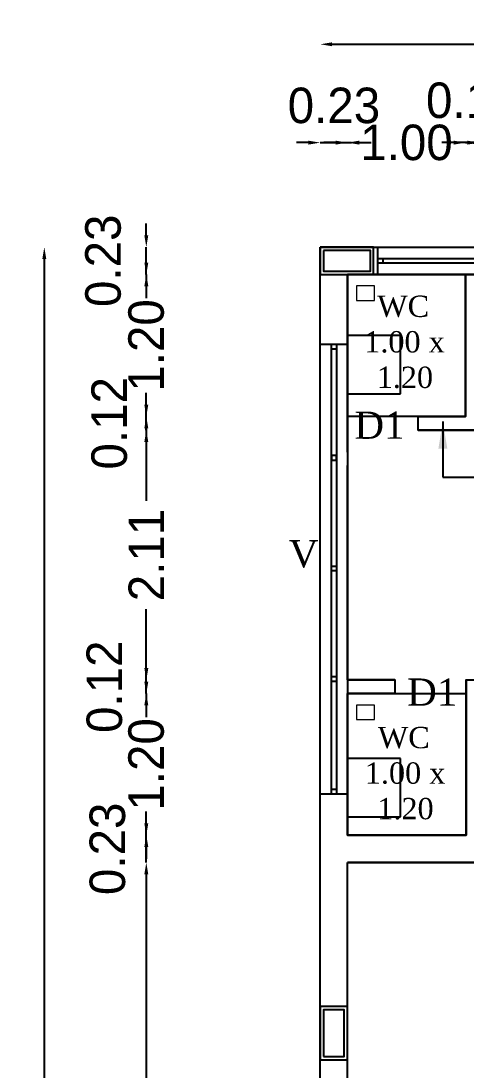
# Model space of a CAD drawing. Header units: metres. Extents: x 3396 to 3562, y 2179 to 2331.
# Drawn here: x 3418.74 to 3422.49, y 2266.75 to 2275.61 of the extents above; entities that cross this region are included whole.
import ezdxf

# ---------------------------------------------------------------- set-up
doc = ezdxf.new("R2010")
doc.units = ezdxf.units.M
doc.header["$PDMODE"] = 34
doc.linetypes.add('HIDDEN', pattern=[0.375, 0.25, -0.125])
for name, color, linetype in [('BLK_1_FLR_1_BLT_UP_AREA', 26, 'Continuous'), ('BLK_1_FLR_1_CARPET_AREA', 25, 'Continuous'), ('BLK_1_FLR_1_URINAL', 235, 'Continuous'), ('BLK_1_FLR_1_WATER_CLOSET', 213, 'Continuous')]:
    doc.layers.add(name, color=color, linetype=linetype)
doc.layers.add('BLK_1_FLR_1_WASH', color=243, linetype='Continuous', lineweight=5)
doc.styles.add('outer', font='BKANT.TTF')
doc.styles.get("Standard").update_dxf_attribs({"font": 'arial.ttf'})
doc.dimstyles.new('Banu', dxfattribs={"dimtxt": 0.35, "dimasz": 0.23, "dimexe": 1, "dimexo": 1, "dimgap": 0.1, "dimtad": 0, "dimzin": 1, "dimdsep": 46, "dimtxsty": 'outer', "dimcen": 0.15, "dimdle": 1, "dimse1": 1, "dimse2": 1, "dimclrt": 7, "dimadec": 0, "dimazin": 0, "dimtfac": 1, "dimtix": 1, "dimtmove": 1, "dimatfit": 0, "dimfxl": 0, "dimtolj": 1, "dimtzin": 0, "dimarcsym": 0})

# ---------------------------------------------------------------- blocks, each defined once
blk = doc.blocks.new('A$C35006C9F')
h = blk.add_hatch()
h.set_pattern_fill('ANSI31', color=256, scale=2)
h.set_pattern_definition([(45, (-3161.1406, -1435.413), (-4.490128, 4.490128), [])])
h.paths.add_polyline_path([(-0.1294, 0.0454), (-0.3049, 0.0454), (-0.3049, -0.3502), (-0.1294, -0.3502)])
for points in [[(-0.1021, 0.0726), (-0.3321, 0.0726), (-0.3321, -0.3774), (-0.1021, -0.3774)], [(-0.1294, 0.0454), (-0.3049, 0.0454), (-0.3049, -0.3502), (-0.1294, -0.3502)]]:
    blk.add_lwpolyline(points, close=True)
blk = doc.blocks.new('*D287')
at = {"color": 0, "lineweight": -2, "ltscale": 2}
for p, q in [((3419.7935, 2268.4049), (3419.7935, 2266.3163)), ((3419.7935, 2263.2878), (3419.7935, 2265.3763))]:
    blk.add_line(p, q, dxfattribs=at)
at = {"color": 0, "ltscale": 2}
for points in [[(3419.7769, 2268.4049), (3419.8102, 2268.4049), (3419.7935, 2268.5049)], [(3419.7769, 2263.2878), (3419.8102, 2263.2878), (3419.7935, 2263.1878)]]:
    blk.add_solid(points, dxfattribs=at)
at = {"layer": 'Defpoints', "color": 0, "ltscale": 2}
for p in [(3419.7935, 2268.5049), (3419.8723, 2268.5049), (3419.8723, 2263.1878)]:
    blk.add_point(p, dxfattribs=at)
at = {"color": 7, "ltscale": 2, "insert": (3419.7935, 2265.8463), "char_height": 0.3, "attachment_point": 5, "rotation": 90, "style": 'outer'}
blk.add_mtext('\\A1;5.32', dxfattribs=at)
blk = doc.blocks.new('*D288')
at = {"color": 0, "lineweight": -2, "ltscale": 2}
for p, q in [((3419.7935, 2268.8349), (3419.7935, 2268.9349)), ((3419.7935, 2268.5049), (3419.7935, 2268.7349)), ((3419.7935, 2268.4049), (3419.7935, 2268.3049))]:
    blk.add_line(p, q, dxfattribs=at)
at = {"color": 0, "ltscale": 2}
for points in [[(3419.7769, 2268.8349), (3419.8102, 2268.8349), (3419.7935, 2268.7349)], [(3419.7769, 2268.4049), (3419.8102, 2268.4049), (3419.7935, 2268.5049)]]:
    blk.add_solid(points, dxfattribs=at)
at = {"layer": 'Defpoints', "color": 0, "ltscale": 2}
for p in [(3419.7935, 2268.7349), (3419.8723, 2268.7349), (3419.8723, 2268.5049)]:
    blk.add_point(p, dxfattribs=at)
at = {"color": 7, "ltscale": 2, "insert": (3419.4665, 2268.6199), "char_height": 0.3, "attachment_point": 5, "rotation": 90, "style": 'outer'}
blk.add_mtext('\\A1;0.23', dxfattribs=at)
blk = doc.blocks.new('*D289')
at = {"color": 0, "lineweight": -2, "ltscale": 2}
for p, q in [((3419.7935, 2270.0315), (3419.7935, 2270.1315)), ((3419.7935, 2269.9315), (3419.7935, 2269.7962)), ((3419.7935, 2268.7349), (3419.7935, 2268.8702)), ((3419.7935, 2268.6349), (3419.7935, 2268.5349))]:
    blk.add_line(p, q, dxfattribs=at)
at = {"color": 0, "ltscale": 2}
for points in [[(3419.7769, 2270.0315), (3419.8102, 2270.0315), (3419.7935, 2269.9315)], [(3419.7769, 2268.6349), (3419.8102, 2268.6349), (3419.7935, 2268.7349)]]:
    blk.add_solid(points, dxfattribs=at)
at = {"layer": 'Defpoints', "color": 0, "ltscale": 2}
for p in [(3419.7935, 2269.9315), (3419.8723, 2269.9315), (3419.8723, 2268.7349)]:
    blk.add_point(p, dxfattribs=at)
at = {"color": 7, "ltscale": 2, "insert": (3419.7935, 2269.3332), "char_height": 0.3, "attachment_point": 5, "rotation": 90, "style": 'outer'}
blk.add_mtext('\\A1;1.20', dxfattribs=at)
blk = doc.blocks.new('*D290')
at = {"color": 0, "lineweight": -2, "ltscale": 2}
for p, q in [((3419.7935, 2270.1465), (3419.7935, 2270.2465)), ((3419.7935, 2269.9315), (3419.7935, 2270.0465)), ((3419.7935, 2269.8315), (3419.7935, 2269.7315))]:
    blk.add_line(p, q, dxfattribs=at)
at = {"color": 0, "ltscale": 2}
for points in [[(3419.7769, 2270.1465), (3419.8102, 2270.1465), (3419.7935, 2270.0465)], [(3419.7769, 2269.8315), (3419.8102, 2269.8315), (3419.7935, 2269.9315)]]:
    blk.add_solid(points, dxfattribs=at)
at = {"layer": 'Defpoints', "color": 0, "ltscale": 2}
for p in [(3419.7935, 2270.0465), (3419.8723, 2270.0465), (3419.8723, 2269.9315)]:
    blk.add_point(p, dxfattribs=at)
at = {"color": 7, "ltscale": 2, "insert": (3419.4409, 2269.989), "char_height": 0.3, "attachment_point": 5, "rotation": 90, "style": 'outer'}
blk.add_mtext('\\A1;0.12', dxfattribs=at)
blk = doc.blocks.new('*D291')
at = {"color": 0, "lineweight": -2, "ltscale": 2}
for p, q in [((3419.7935, 2272.0565), (3419.7935, 2271.5587)), ((3419.7935, 2270.1465), (3419.7935, 2270.6443))]:
    blk.add_line(p, q, dxfattribs=at)
at = {"color": 0, "ltscale": 2}
for points in [[(3419.7769, 2272.0565), (3419.8102, 2272.0565), (3419.7935, 2272.1565)], [(3419.7769, 2270.1465), (3419.8102, 2270.1465), (3419.7935, 2270.0465)]]:
    blk.add_solid(points, dxfattribs=at)
at = {"layer": 'Defpoints', "color": 0, "ltscale": 2}
for p in [(3419.7935, 2272.1565), (3419.8723, 2272.1565), (3419.8723, 2270.0465)]:
    blk.add_point(p, dxfattribs=at)
at = {"color": 7, "ltscale": 2, "insert": (3419.7935, 2271.1015), "char_height": 0.3, "attachment_point": 5, "rotation": 90, "style": 'outer'}
blk.add_mtext('\\A1;2.11', dxfattribs=at)
blk = doc.blocks.new('*D292')
at = {"color": 0, "lineweight": -2, "ltscale": 2}
for p, q in [((3419.7935, 2272.3715), (3419.7935, 2272.4715)), ((3419.7935, 2272.1565), (3419.7935, 2272.2715)), ((3419.7935, 2272.0565), (3419.7935, 2271.9565))]:
    blk.add_line(p, q, dxfattribs=at)
at = {"color": 0, "ltscale": 2}
for points in [[(3419.7769, 2272.3715), (3419.8102, 2272.3715), (3419.7935, 2272.2715)], [(3419.7769, 2272.0565), (3419.8102, 2272.0565), (3419.7935, 2272.1565)]]:
    blk.add_solid(points, dxfattribs=at)
at = {"layer": 'Defpoints', "color": 0, "ltscale": 2}
for p in [(3419.7935, 2272.2715), (3419.8723, 2272.2715), (3419.8723, 2272.1565)]:
    blk.add_point(p, dxfattribs=at)
at = {"color": 7, "ltscale": 2, "insert": (3419.4818, 2272.214), "char_height": 0.3, "attachment_point": 5, "rotation": 90, "style": 'outer'}
blk.add_mtext('\\A1;0.12', dxfattribs=at)
blk = doc.blocks.new('*D293')
at = {"color": 0, "lineweight": -2, "ltscale": 2}
for p, q in [((3419.7935, 2273.5715), (3419.7935, 2273.6715)), ((3419.7935, 2273.4715), (3419.7935, 2273.3344)), ((3419.7935, 2272.2715), (3419.7935, 2272.4085)), ((3419.7935, 2272.1715), (3419.7935, 2272.0715))]:
    blk.add_line(p, q, dxfattribs=at)
at = {"color": 0, "ltscale": 2}
for points in [[(3419.7769, 2273.5715), (3419.8102, 2273.5715), (3419.7935, 2273.4715)], [(3419.7769, 2272.1715), (3419.8102, 2272.1715), (3419.7935, 2272.2715)]]:
    blk.add_solid(points, dxfattribs=at)
at = {"layer": 'Defpoints', "color": 0, "ltscale": 2}
for p in [(3419.7935, 2273.4715), (3419.8723, 2273.4715), (3419.8723, 2272.2715)]:
    blk.add_point(p, dxfattribs=at)
at = {"color": 7, "ltscale": 2, "insert": (3419.7935, 2272.8715), "char_height": 0.3, "attachment_point": 5, "rotation": 90, "style": 'outer'}
blk.add_mtext('\\A1;1.20', dxfattribs=at)
blk = doc.blocks.new('*D294')
at = {"color": 0, "lineweight": -2, "ltscale": 2}
for p, q in [((3419.7935, 2273.8015), (3419.7935, 2273.9015)), ((3419.7935, 2273.4715), (3419.7935, 2273.7015)), ((3419.7935, 2273.3715), (3419.7935, 2273.2715))]:
    blk.add_line(p, q, dxfattribs=at)
at = {"color": 0, "ltscale": 2}
for points in [[(3419.7769, 2273.8015), (3419.8102, 2273.8015), (3419.7935, 2273.7015)], [(3419.7769, 2273.3715), (3419.8102, 2273.3715), (3419.7935, 2273.4715)]]:
    blk.add_solid(points, dxfattribs=at)
at = {"layer": 'Defpoints', "color": 0, "ltscale": 2}
for p in [(3419.7935, 2273.7015), (3419.8723, 2273.7015), (3419.8723, 2273.4715)]:
    blk.add_point(p, dxfattribs=at)
at = {"color": 7, "ltscale": 2, "insert": (3419.4297, 2273.5865), "char_height": 0.3, "attachment_point": 5, "rotation": 90, "style": 'outer'}
blk.add_mtext('\\A1;0.23', dxfattribs=at)
blk = doc.blocks.new('*D295')
at = {"color": 0, "lineweight": -2, "ltscale": 2}
for p, q in [((3418.9324, 2273.6015), (3418.9324, 2253.2695)), ((3418.9324, 2231.7778), (3418.9324, 2252.1098))]:
    blk.add_line(p, q, dxfattribs=at)
at = {"color": 0, "ltscale": 2}
for points in [[(3418.9158, 2273.6015), (3418.9491, 2273.6015), (3418.9324, 2273.7015)], [(3418.9158, 2231.7778), (3418.9491, 2231.7778), (3418.9324, 2231.6778)]]:
    blk.add_solid(points, dxfattribs=at)
at = {"layer": 'Defpoints', "color": 0, "ltscale": 2}
for p in [(3418.9324, 2273.7015), (3419.0666, 2273.7015), (3419.0666, 2231.6778)]:
    blk.add_point(p, dxfattribs=at)
at = {"color": 7, "ltscale": 2, "insert": (3418.9324, 2252.6896), "char_height": 0.3, "attachment_point": 5, "rotation": 90, "style": 'outer'}
blk.add_mtext('\\A1;42.02', dxfattribs=at)
blk = doc.blocks.new('*D320')
at = {"color": 0, "lineweight": -2, "ltscale": 2}
for p, q in [((3421.1622, 2274.5844), (3421.0622, 2274.5844)), ((3421.2622, 2274.5844), (3421.4922, 2274.5844)), ((3421.5922, 2274.5844), (3421.6922, 2274.5844))]:
    blk.add_line(p, q, dxfattribs=at)
at = {"color": 0, "ltscale": 2}
for points in [[(3421.1622, 2274.6011), (3421.1622, 2274.5677), (3421.2622, 2274.5844)], [(3421.5922, 2274.6011), (3421.5922, 2274.5677), (3421.4922, 2274.5844)]]:
    blk.add_solid(points, dxfattribs=at)
at = {"layer": 'Defpoints', "color": 0, "ltscale": 2}
for p in [(3421.4922, 2274.5844), (3421.2622, 2274.5608), (3421.4922, 2274.5608)]:
    blk.add_point(p, dxfattribs=at)
at = {"color": 7, "ltscale": 2, "insert": (3421.3772, 2274.8968), "char_height": 0.3, "attachment_point": 5, "style": 'outer'}
blk.add_mtext('\\A1;0.23', dxfattribs=at)
blk = doc.blocks.new('*D321')
at = {"color": 0, "lineweight": -2, "ltscale": 2}
for p, q in [((3421.3922, 2274.5844), (3421.2922, 2274.5844)), ((3421.4922, 2274.5844), (3421.5267, 2274.5844)), ((3422.4872, 2274.5844), (3422.4526, 2274.5844)), ((3422.5872, 2274.5844), (3422.6872, 2274.5844))]:
    blk.add_line(p, q, dxfattribs=at)
at = {"color": 0, "ltscale": 2}
for points in [[(3421.3922, 2274.6011), (3421.3922, 2274.5677), (3421.4922, 2274.5844)], [(3422.5872, 2274.6011), (3422.5872, 2274.5677), (3422.4872, 2274.5844)]]:
    blk.add_solid(points, dxfattribs=at)
at = {"layer": 'Defpoints', "color": 0, "ltscale": 2}
for p in [(3422.4872, 2274.5844), (3421.4922, 2274.5608), (3422.4872, 2274.5608)]:
    blk.add_point(p, dxfattribs=at)
at = {"color": 7, "ltscale": 2, "insert": (3421.9897, 2274.5844), "char_height": 0.3, "attachment_point": 5, "style": 'outer'}
blk.add_mtext('\\A1;1.00', dxfattribs=at)
blk = doc.blocks.new('*D322')
at = {"color": 0, "lineweight": -2, "ltscale": 2}
for p, q in [((3422.3872, 2274.5844), (3422.2872, 2274.5844)), ((3422.4872, 2274.5844), (3422.6022, 2274.5844)), ((3422.7022, 2274.5844), (3422.8022, 2274.5844))]:
    blk.add_line(p, q, dxfattribs=at)
at = {"color": 0, "ltscale": 2}
for points in [[(3422.3872, 2274.6011), (3422.3872, 2274.5677), (3422.4872, 2274.5844)], [(3422.7022, 2274.6011), (3422.7022, 2274.5677), (3422.6022, 2274.5844)]]:
    blk.add_solid(points, dxfattribs=at)
at = {"layer": 'Defpoints', "color": 0, "ltscale": 2}
for p in [(3422.6022, 2274.5844), (3422.4872, 2274.5608), (3422.6022, 2274.5608)]:
    blk.add_point(p, dxfattribs=at)
at = {"color": 7, "ltscale": 2, "insert": (3422.5447, 2274.9403), "char_height": 0.3, "attachment_point": 5, "style": 'outer'}
blk.add_mtext('\\A1;0.12', dxfattribs=at)
blk = doc.blocks.new('*D323')
at = {"color": 0, "lineweight": -2, "ltscale": 2}
for p, q in [((3422.5022, 2274.5844), (3422.4022, 2274.5844)), ((3422.6022, 2274.5844), (3422.6392, 2274.5844)), ((3423.6022, 2274.5844), (3423.5651, 2274.5844)), ((3423.7022, 2274.5844), (3423.8022, 2274.5844))]:
    blk.add_line(p, q, dxfattribs=at)
at = {"color": 0, "ltscale": 2}
for points in [[(3422.5022, 2274.6011), (3422.5022, 2274.5677), (3422.6022, 2274.5844)], [(3423.7022, 2274.6011), (3423.7022, 2274.5677), (3423.6022, 2274.5844)]]:
    blk.add_solid(points, dxfattribs=at)
at = {"layer": 'Defpoints', "color": 0, "ltscale": 2}
for p in [(3423.6022, 2274.5844), (3422.6022, 2274.5608), (3423.6022, 2274.5608)]:
    blk.add_point(p, dxfattribs=at)
at = {"color": 7, "ltscale": 2, "insert": (3423.1022, 2274.5844), "char_height": 0.3, "attachment_point": 5, "style": 'outer'}
blk.add_mtext('\\A1;1.00', dxfattribs=at)
blk = doc.blocks.new('*D553')
at = {"color": 0, "lineweight": -2, "ltscale": 2}
for p, q in [((3421.3622, 2275.4151), (3429.1525, 2275.4151)), ((3438.0672, 2275.4151), (3430.2769, 2275.4151))]:
    blk.add_line(p, q, dxfattribs=at)
at = {"color": 0, "ltscale": 2}
for points in [[(3421.3622, 2275.4317), (3421.3622, 2275.3984), (3421.2622, 2275.4151)], [(3438.0672, 2275.4317), (3438.0672, 2275.3984), (3438.1672, 2275.4151)]]:
    blk.add_solid(points, dxfattribs=at)
at = {"layer": 'Defpoints', "color": 0, "ltscale": 2}
for p in [(3421.2622, 2275.4151), (3421.2622, 2273.7015), (3438.1672, 2273.7015)]:
    blk.add_point(p, dxfattribs=at)
at = {"color": 7, "ltscale": 2, "insert": (3429.7147, 2275.4151), "char_height": 0.3, "attachment_point": 5, "style": 'outer'}
blk.add_mtext('\\A1;16.91', dxfattribs=at)

msp = doc.modelspace()

# ---------------------------------------------------------------- linework, layer by layer
for p, q in [((3421.26216, 2273.70148), (3427.72216, 2273.70148)), ((3421.26216, 2231.67778), (3421.26216, 2273.70148)), ((3421.49216, 2273.47148), (3423.03216, 2273.47148)), ((3421.49216, 2271.97148), (3421.49216, 2273.47148)), ((3422.48716, 2272.27148), (3422.48716, 2273.47148)), ((3422.08716, 2272.27148), (3422.48716, 2272.27148)), ((3422.08716, 2272.15648), (3422.08716, 2272.27148)), ((3422.08716, 2272.15648), (3422.60216, 2272.15648)), ((3421.49216, 2270.04653), (3421.49216, 2271.85648)), ((3421.89216, 2270.04653), (3421.49216, 2270.04653)), ((3421.89216, 2270.04653), (3421.89216, 2269.93153)), ((3422.49216, 2270.04653), (3422.49216, 2268.73487)), ((3421.49216, 2268.73487), (3421.49216, 2269.93153)), ((3421.89216, 2269.93153), (3421.49216, 2269.93153)), ((3422.49216, 2268.73487), (3421.49216, 2268.73487)), ((3421.49216, 2263.18778), (3421.49216, 2268.50487)), ((3427.72216, 2268.50487), (3421.49216, 2268.50487))]:
    msp.add_line(p, q)
at = {"linetype": 'HIDDEN'}
msp.add_line((3421.26216, 2272.25507), (3421.26216, 2273.70148), dxfattribs=at)
at = {"ltscale": 2}
msp.add_lwpolyline([(3421.26216, 2273.70148), (3438.16716, 2273.70148), (3438.16716, 2231.67778), (3421.26216, 2231.67778)], close=True, dxfattribs=at)
for points in [[(3421.74716, 2273.70148), (3425.54716, 2273.70148), (3425.54716, 2273.47148), (3421.74716, 2273.47148)], [(3421.74716, 2273.60724), (3425.54716, 2273.60724), (3425.54716, 2273.56572), (3421.74716, 2273.56572)], [(3421.74716, 2273.60724), (3421.78868, 2273.60724), (3421.78868, 2273.56572), (3421.74716, 2273.56572)], [(3421.26216, 2269.08281), (3421.26216, 2272.88281), (3421.49216, 2272.88281), (3421.49216, 2269.08281)], [(3421.3564, 2269.08281), (3421.3564, 2272.88281), (3421.39792, 2272.88281), (3421.39792, 2269.08281)], [(3421.3564, 2272.8413), (3421.3564, 2272.88281), (3421.39792, 2272.88281), (3421.39792, 2272.8413)], [(3421.3564, 2271.94304), (3421.3564, 2271.90152), (3421.39792, 2271.90152), (3421.39792, 2271.94304)], [(3421.3564, 2270.96705), (3421.3564, 2271.00857), (3421.39792, 2271.00857), (3421.39792, 2270.96705)], [(3421.3564, 2270.03259), (3421.3564, 2270.07411), (3421.39792, 2270.07411), (3421.39792, 2270.03259)], [(3421.3564, 2269.08281), (3421.3564, 2269.12433), (3421.39792, 2269.12433), (3421.39792, 2269.08281)]]:
    msp.add_lwpolyline(points, close=True)
at = {"layer": 'BLK_1_FLR_1_BLT_UP_AREA', "color": 26, "ltscale": 400}
msp.add_lwpolyline([(3421.26216, 2273.70148), (3438.16716, 2273.70148), (3438.16716, 2231.67778), (3421.26216, 2231.67778)], close=True, dxfattribs=at)
at = {"layer": 'BLK_1_FLR_1_CARPET_AREA', "color": 26, "linetype": 'Continuous'}
msp.add_lwpolyline([(3422.60216, 2272.15648), (3422.08716, 2272.15648), (3422.08716, 2272.27148), (3422.48716, 2272.27148), (3422.48716, 2273.47148), (3421.49216, 2273.47148), (3421.49216, 2270.04653), (3421.89216, 2270.04653), (3421.89216, 2269.93153), (3421.49216, 2269.93153), (3421.49216, 2268.73487), (3422.49216, 2268.73487), (3422.49216, 2270.04653), (3422.60716, 2270.04653)], dxfattribs=at)
msp.add_lwpolyline([(3421.49216, 2268.50487), (3427.49216, 2268.50487), (3427.49216, 2263.18778), (3421.49216, 2263.18778)], close=True, dxfattribs=at)
at = {"layer": 'BLK_1_FLR_1_URINAL', "linetype": 'HIDDEN', "ltscale": 2}
for points in [[(3421.49043, 2272.46177), (3421.94043, 2272.46177), (3421.94043, 2272.95584), (3421.49043, 2272.95584)], [(3421.49043, 2268.88878), (3421.94043, 2268.88878), (3421.94043, 2269.38284), (3421.49043, 2269.38284)]]:
    msp.add_lwpolyline(points, close=True, dxfattribs=at)
at = {"layer": 'BLK_1_FLR_1_WASH', "color": 60, "elevation": 0}
for points in [[(3421.56847, 2273.25131), (3421.71847, 2273.25131), (3421.71847, 2273.37381), (3421.56847, 2273.37381)], [(3421.56847, 2269.71137), (3421.71847, 2269.71137), (3421.71847, 2269.83387), (3421.56847, 2269.83387)]]:
    msp.add_lwpolyline(points, close=True, dxfattribs=at)
at = {"layer": 'BLK_1_FLR_1_WATER_CLOSET', "color": 2}
for points in [[(3422.48716, 2273.47148), (3422.48716, 2272.27148), (3421.49216, 2272.27148), (3421.49216, 2273.47148)], [(3422.49216, 2269.93153), (3422.49216, 2268.73487), (3421.49216, 2268.73487), (3421.49216, 2269.93153)]]:
    msp.add_lwpolyline(points, close=True, dxfattribs=at)

# ---------------------------------------------------------------- block references
for p, rotation in [((3421.33476, 2273.80362), 90), ((3421.16002, 2266.91106), 180.0000000035889)]:
    msp.add_blockref('A$C35006C9F', p, dxfattribs=dict(rotation=rotation))

# ---------------------------------------------------------------- texts
at = {"attachment_point": 1}
for s, width, insert, char_height in [('{\\fTimes New Roman|b0|i0|c0|p18;\\W2.08993; \\W1;WC\\P{\\W0.474697; }1.00 x\\P{\\W2.021572; }1.20}', 0.693148, (3421.60079, 2273.29235), 0.18), ('{\\fTimes New Roman|b0|i0|c0|p18;\\W2.24424; \\W1;D1}', 0.7488848, (3421.35458, 2272.31301), 0.23), ('{\\fTimes New Roman|b0|i0|c0|p18;\\W3.00791; \\W1;V}', 0.7488848, (3420.73506, 2271.2272), 0.23), ('{\\fTimes New Roman|b0|i0|c0|p18;\\W2.24424; \\W1;D1}', 0.7488848, (3421.79988, 2270.05892), 0.23), ('{\\fTimes New Roman|b0|i0|c0|p18;\\W2.08993; \\W1;WC\\P{\\W0.474697; }1.00 x\\P{\\W2.021572; }1.20}', 0.693148, (3421.60579, 2269.64996), 0.18)]:
    msp.add_mtext_dynamic_manual_height_columns(s, width=width, gutter_width=12.5, heights=[0], dxfattribs=dict(at, insert=insert, char_height=char_height))

# ---------------------------------------------------------------- dimensions: what is measured, and where the dimension line sits
at = {"ltscale": 2}
for base, p1, p2, picture, middle in [((3421.262162, 2275.4150577), (3438.1671621, 2273.7014773), (3421.262162, 2273.7014773), '*D553', (3429.714662, 2275.4150577)), ((3422.487162042, 2274.5843919814), (3421.492162042, 2274.5608153988), (3422.487162042, 2274.5608153988), '*D321', (3421.989662042, 2274.5843919814)), ((3423.60216, 2274.58439), (3422.60216, 2274.56082), (3423.60216, 2274.56082), '*D323', (3423.10216, 2274.58439))]:
    dim = msp.add_linear_dim(base=base, p1=p1, p2=p2, dimstyle='Banu', override={"dimtxt": 0.3, "dimasz": 0.1, "dimpost": '\\X'}, dxfattribs=at)
    dim.commit()
    dim.dimension.update_dxf_attribs({"geometry": picture, "text_midpoint": middle})
for base, p1, p2, picture, middle in [((3422.602162042, 2274.5843919814), (3422.487162042, 2274.5608153988), (3422.602162042, 2274.5608153988), '*D322', (3422.544662042, 2274.9402696349)), ((3421.49216, 2274.58439), (3421.26216, 2274.56082), (3421.49216, 2274.56082), '*D320', (3421.37716, 2274.89683))]:
    dim = msp.add_linear_dim(base=base, p1=p1, p2=p2, dimstyle='Banu', override={"dimtxt": 0.3, "dimasz": 0.1, "dimpost": '\\X'}, dxfattribs=at)
    dim.commit()
    dim.dimension.update_dxf_attribs({"geometry": picture, "text_midpoint": middle, "dimtype": 160})
for base, p1, p2, picture, middle in [((3419.79352, 2273.70148), (3419.87231, 2273.47148), (3419.87231, 2273.70148), '*D294', (3419.42972, 2273.58648)), ((3419.7935230856, 2272.2714773259), (3419.8723134122, 2272.1564773259), (3419.8723134122, 2272.2714773259), '*D292', (3419.4818426363, 2272.2139773259)), ((3419.7935230856, 2270.0465333035), (3419.8723134122, 2269.9315333035), (3419.8723134122, 2270.0465333035), '*D290', (3419.4409345773, 2269.9890333035)), ((3419.79352, 2268.73487), (3419.87231, 2268.50487), (3419.87231, 2268.73487), '*D288', (3419.46652, 2268.61987))]:
    dim = msp.add_linear_dim(base=base, p1=p1, p2=p2, angle=270, dimstyle='Banu', override={"dimtxt": 0.3, "dimasz": 0.1, "dimpost": '\\X'}, dxfattribs=at)
    dim.commit()
    dim.dimension.update_dxf_attribs({"geometry": picture, "text_midpoint": middle, "dimtype": 160})
for base, p1, p2, angle, picture, middle in [((3418.93244, 2273.70148), (3419.06664, 2231.67778), (3419.06664, 2273.70148), 90, '*D295', (3418.93244, 2252.68963)), ((3419.79352, 2273.47148), (3419.87231, 2272.27148), (3419.87231, 2273.47148), 270, '*D293', (3419.79352, 2272.87148)), ((3419.79352, 2272.15648), (3419.87231, 2270.04653), (3419.87231, 2272.15648), 270, '*D291', (3419.79352, 2271.10151)), ((3419.79352, 2269.93153), (3419.87231, 2268.73487), (3419.87231, 2269.93153), 270, '*D289', (3419.79352, 2269.3332)), ((3419.79352, 2268.50487), (3419.87231, 2263.18778), (3419.87231, 2268.50487), 270, '*D287', (3419.79352, 2265.84632))]:
    dim = msp.add_linear_dim(base=base, p1=p1, p2=p2, angle=angle, dimstyle='Banu', override={"dimtxt": 0.3, "dimasz": 0.1, "dimpost": '\\X'}, dxfattribs=at)
    dim.commit()
    dim.dimension.update_dxf_attribs({"geometry": picture, "text_midpoint": middle})

# ---------------------------------------------------------------- leaders
msp.add_leader([(3422.29672, 2272.22907), (3422.29672, 2271.75798), (3426.23457, 2271.75798)], dimstyle='Banu', override={"dimgap": 0.1, "dimtad": 0})

doc.saveas('drawing.dxf')
